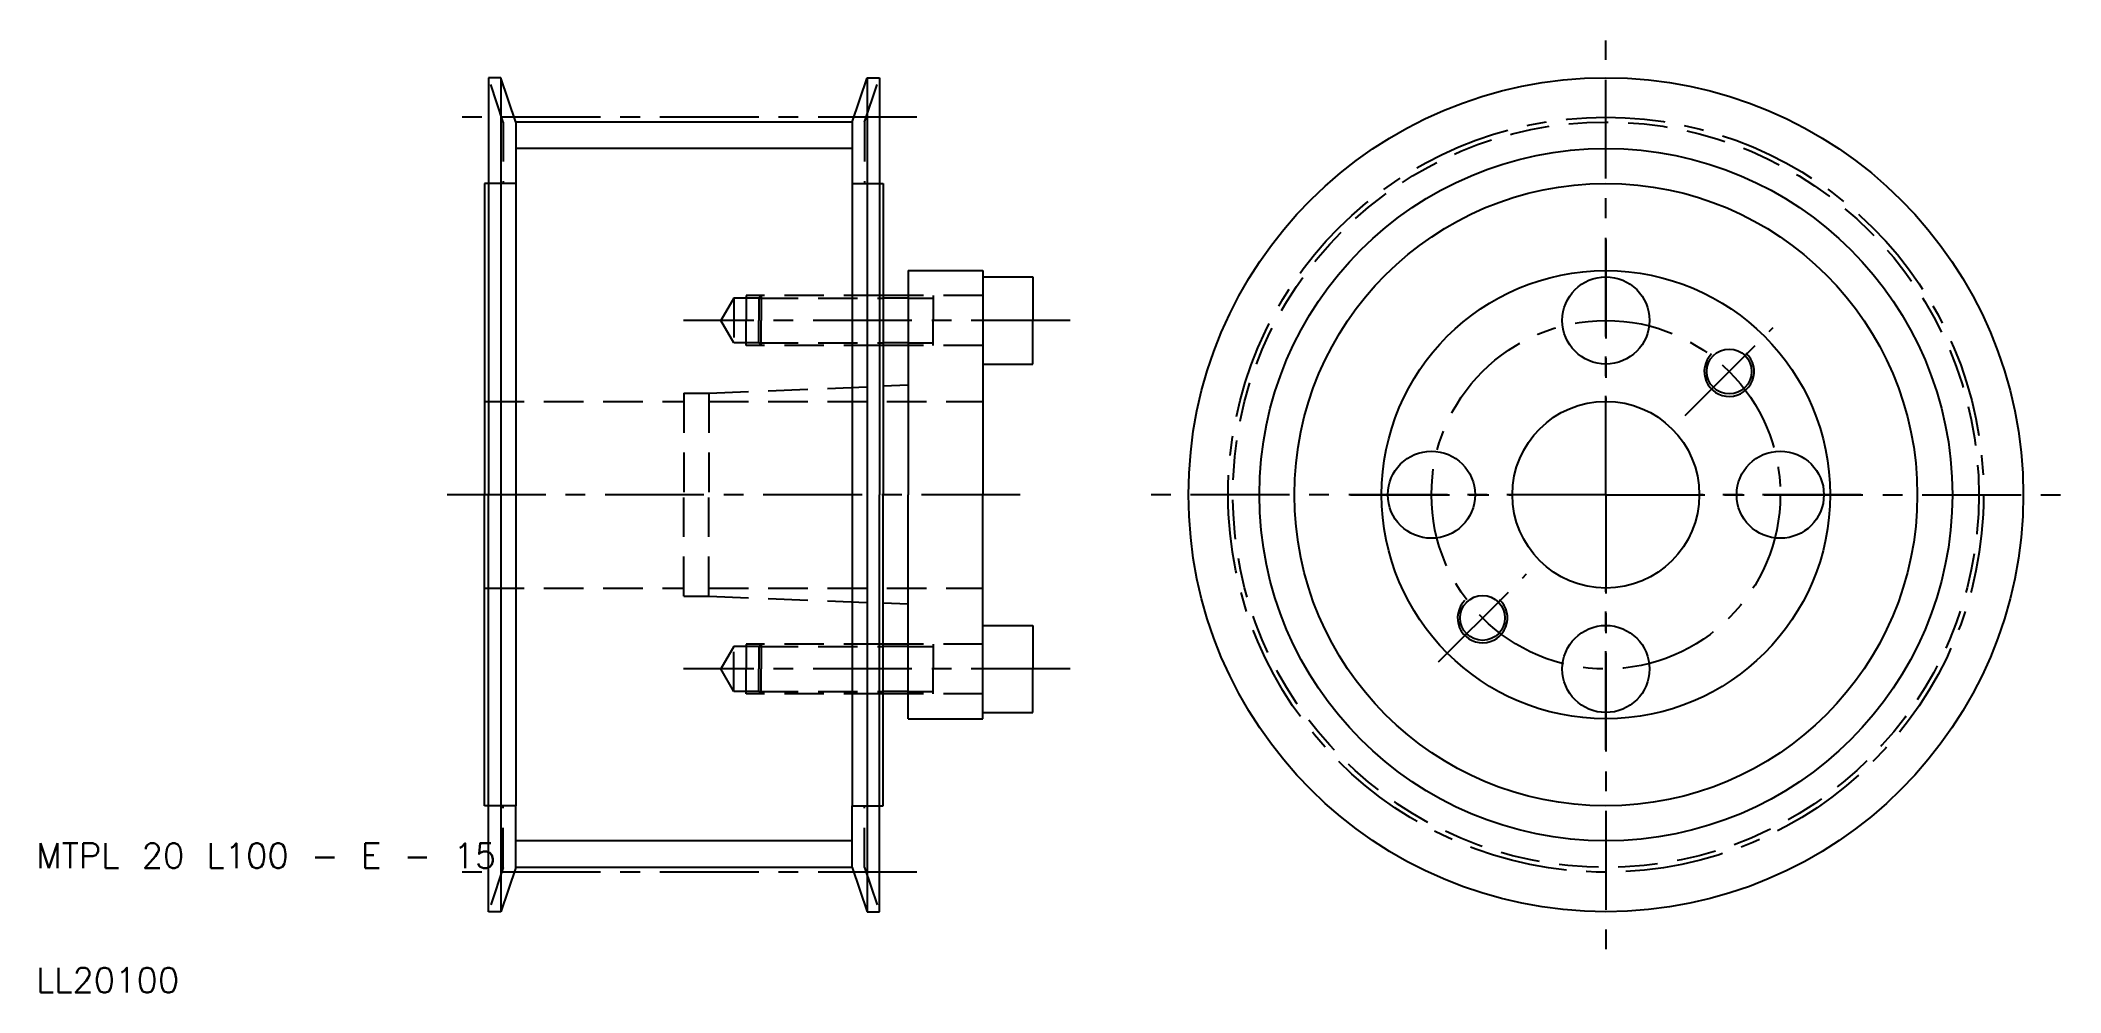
# Model space of a CAD drawing. Extents: x 10 to 172, y 10 to 86.
import ezdxf

# ---------------------------------------------------------------- set-up
doc = ezdxf.new("R2010")
doc.units = 0
doc.header["$LTSCALE"] = 0.25
doc.linetypes.add('CENTER', pattern=[50.8, 31.75, -6.35, 6.35, -6.35])
doc.linetypes.add('DASHED', pattern=[19.05, 12.7, -6.35])
doc.layers.get('0').update_dxf_attribs({"linetype": 'CONTINUOUS'})
doc.layers.add('CENTER', color=1, linetype='CENTER')
doc.styles.get("Standard").update_dxf_attribs({"font": 'txt.shx'})

msp = doc.modelspace()

# ---------------------------------------------------------------- linework, layer by layer
for p, q in [((46.3, 83.5), (46.3, 75)), ((47.3, 83.5), (46.3, 83.5)), ((47.3, 83.5), (47.3, 16.5)), ((48.5, 79.94), (47.3, 83.5)), ((75.5, 79.94), (76.7, 83.5)), ((76.7, 83.5), (76.7, 16.5)), ((76.7, 83.5), (77.7, 83.5)), ((77.7, 83.5), (77.7, 75)), ((48.5, 79.94), (48.5, 75)), ((75.5, 79.94), (48.5, 79.94)), ((75.5, 79.94), (75.5, 75)), ((46, 75), (46, 50)), ((46.3, 75), (46, 75)), ((46.3, 75), (46.3, 50)), ((48.5, 75), (48.5, 25)), ((75.5, 75), (75.5, 25)), ((77.7, 75), (77.7, 50)), ((77.7, 75), (78, 75)), ((78, 75), (78, 66)), ((80, 68), (80, 66)), ((80, 68), (86, 68)), ((86, 68), (86, 67.5)), ((86, 67.5), (86, 60.5)), ((86, 67.5), (90, 67.5)), ((90, 67.5), (90, 64)), ((80, 66), (78, 66)), ((78, 66), (78, 62)), ((80, 66), (80, 62)), ((90, 60.5), (90, 64)), ((80, 62), (78, 62)), ((78, 62), (78, 58.71875)), ((80, 62), (80, 58.8)), ((86, 60.5), (86, 50)), ((86, 60.5), (90, 60.5)), ((80, 58.8), (78, 58.71875)), ((78, 58.71875), (78, 50)), ((80, 58.8), (80, 50)), ((46, 25), (46, 50)), ((46.3, 25), (46.3, 50)), ((77.7, 25), (77.7, 50)), ((78, 41.28125), (78, 50)), ((80, 41.2), (80, 50)), ((86, 39.5), (86, 50)), ((80, 41.2), (78, 41.28125)), ((78, 38), (78, 41.28125)), ((80, 38), (80, 41.2)), ((86, 39.5), (90, 39.5)), ((86, 32.5), (86, 39.5)), ((90, 39.5), (90, 36)), ((80, 38), (78, 38)), ((78, 34), (78, 38)), ((80, 34), (80, 38)), ((90, 32.5), (90, 36)), ((80, 34), (78, 34)), ((78, 25), (78, 34)), ((80, 32), (80, 34)), ((86, 32), (86, 32.5)), ((86, 32.5), (90, 32.5)), ((80, 32), (86, 32)), ((46.3, 25), (46, 25)), ((46.3, 16.5), (46.3, 25)), ((48.5, 20.06), (48.5, 25)), ((75.5, 20.06), (75.5, 25)), ((77.7, 16.5), (77.7, 25)), ((77.7, 25), (78, 25)), ((48.5, 20.06), (47.3, 16.5)), ((75.5, 20.06), (48.5, 20.06)), ((75.5, 20.06), (76.7, 16.5)), ((47.3, 16.5), (46.3, 16.5)), ((76.7, 16.5), (77.7, 16.5))]:
    msp.add_line(p, q)
at = {"color": 3, "linetype": 'DASHED'}
for p, q in [((47.5, 79.94), (46.3, 83.5)), ((76.5, 79.94), (77.7, 83.5)), ((47.5, 79.94), (47.5, 75)), ((76.5, 79.94), (76.5, 75)), ((48.5, 75), (46.3, 75)), ((75.5, 75), (77.7, 75)), ((66, 65.8), (64.96077, 64)), ((68, 65.8), (66, 65.8)), ((66, 65.8), (66, 62.2)), ((68.2, 66), (67, 66)), ((67, 66), (67, 64)), ((68.2, 66), (68, 65.8)), ((68, 65.8), (78, 65.8)), ((68, 65.8), (68, 64)), ((78, 66), (68.2, 66)), ((68.2, 66), (68.2, 64)), ((86, 66), (80, 66)), ((80, 65.8), (82, 65.8)), ((82, 66), (82, 64)), ((66, 62.2), (64.96077, 64)), ((67, 62), (67, 64)), ((68, 62.2), (68, 64)), ((68.2, 62), (68.2, 64)), ((82, 62), (82, 64)), ((68, 62.2), (66, 62.2)), ((68.2, 62), (67, 62)), ((68, 62.2), (78, 62.2)), ((68.2, 62), (68, 62.2)), ((78, 62), (68.2, 62)), ((80, 62.2), (82, 62.2)), ((86, 62), (80, 62)), ((64, 58.15), (78, 58.71875)), ((46, 57.5), (62, 57.5)), ((62, 58.15), (62, 50)), ((62, 58.15), (64, 58.15)), ((64, 58.15), (64, 50)), ((64, 57.5), (86, 57.5)), ((62, 41.85), (62, 50)), ((64, 41.85), (64, 50)), ((46, 42.5), (62, 42.5)), ((64, 42.5), (86, 42.5)), ((62, 41.85), (64, 41.85)), ((64, 41.85), (78, 41.28125)), ((66, 37.8), (64.96077, 36)), ((68, 37.8), (66, 37.8)), ((66, 34.2), (66, 37.8)), ((68.2, 38), (67, 38)), ((67, 38), (67, 36)), ((68.2, 38), (68, 37.8)), ((68, 37.8), (78, 37.8)), ((68, 37.8), (68, 36)), ((78, 38), (68.2, 38)), ((68.2, 38), (68.2, 36)), ((86, 38), (80, 38)), ((80, 37.8), (82, 37.8)), ((82, 38), (82, 36)), ((66, 34.2), (64.96077, 36)), ((67, 34), (67, 36)), ((68, 34.2), (68, 36)), ((68.2, 34), (68.2, 36)), ((82, 34), (82, 36)), ((68, 34.2), (66, 34.2)), ((68, 34.2), (78, 34.2)), ((68.2, 34), (68, 34.2)), ((80, 34.2), (82, 34.2)), ((68.2, 34), (67, 34)), ((78, 34), (68.2, 34)), ((86, 34), (80, 34)), ((48.5, 25), (46.3, 25)), ((47.5, 20.06), (47.5, 25)), ((75.5, 25), (77.7, 25)), ((76.5, 20.06), (76.5, 25)), ((47.5, 20.06), (46.3, 16.5)), ((76.5, 20.06), (77.7, 16.5))]:
    msp.add_line(p, q, dxfattribs=at)
at = {"color": 3}
for p, q in [((75.5, 77.81), (48.5, 77.81)), ((80, 65.8), (78, 65.8)), ((80, 62.2), (78, 62.2)), ((80, 37.8), (78, 37.8)), ((80, 34.2), (78, 34.2)), ((75.5, 22.19), (48.5, 22.19))]:
    msp.add_line(p, q, dxfattribs=at)
for centre, radius in [((136, 50), 33.5), ((136, 50), 25), ((136, 50), 18), ((136, 50), 18), ((136, 64), 3.5), ((145.899495, 59.899495), 1.8), ((136, 50), 7.5), ((122, 50), 3.5), ((150, 50), 3.5), ((126.100505, 40.100505), 1.8), ((136, 36), 3.5)]:
    msp.add_circle(centre, radius)
at = {"color": 3, "linetype": 'DASHED'}
msp.add_circle((136, 50), 29.94, dxfattribs=at)
at = {"color": 3}
msp.add_circle((136, 50), 27.81, dxfattribs=at)
for centre in [(145.899495, 59.899495), (126.100505, 40.100505)]:
    msp.add_arc(centre, 2, 135, 47, dxfattribs=at)
at = {"layer": 'CENTER', "color": 1, "linetype": 'CENTER'}
for p, q in [((136, 50), (136, 86.5)), ((80.7, 80.32), (43.3, 80.32)), ((136, 70.5), (136, 57.5)), ((93, 64), (61.96077, 64)), ((142.363961, 56.363961), (149.435029, 63.435029)), ((89, 50), (43, 50)), ((136, 50), (99.5, 50)), ((115.5, 50), (128.5, 50)), ((136, 50), (172.5, 50)), ((136, 50), (136, 13.5)), ((156.5, 50), (143.5, 50)), ((122.564971, 36.564971), (129.636039, 43.636039)), ((136, 29.5), (136, 42.5)), ((93, 36), (61.96077, 36)), ((80.7, 19.68), (43.3, 19.68))]:
    msp.add_line(p, q, dxfattribs=at)
for radius in [30.32, 14]:
    msp.add_circle((136, 50), radius, dxfattribs=at)

# ---------------------------------------------------------------- texts
for s, p in [('MTPL 20 L100 - E - 15', (10, 20)), ('LL20100', (10, 10))]:
    msp.add_text(s, height=2).set_placement(p)

doc.saveas('drawing.dxf')
